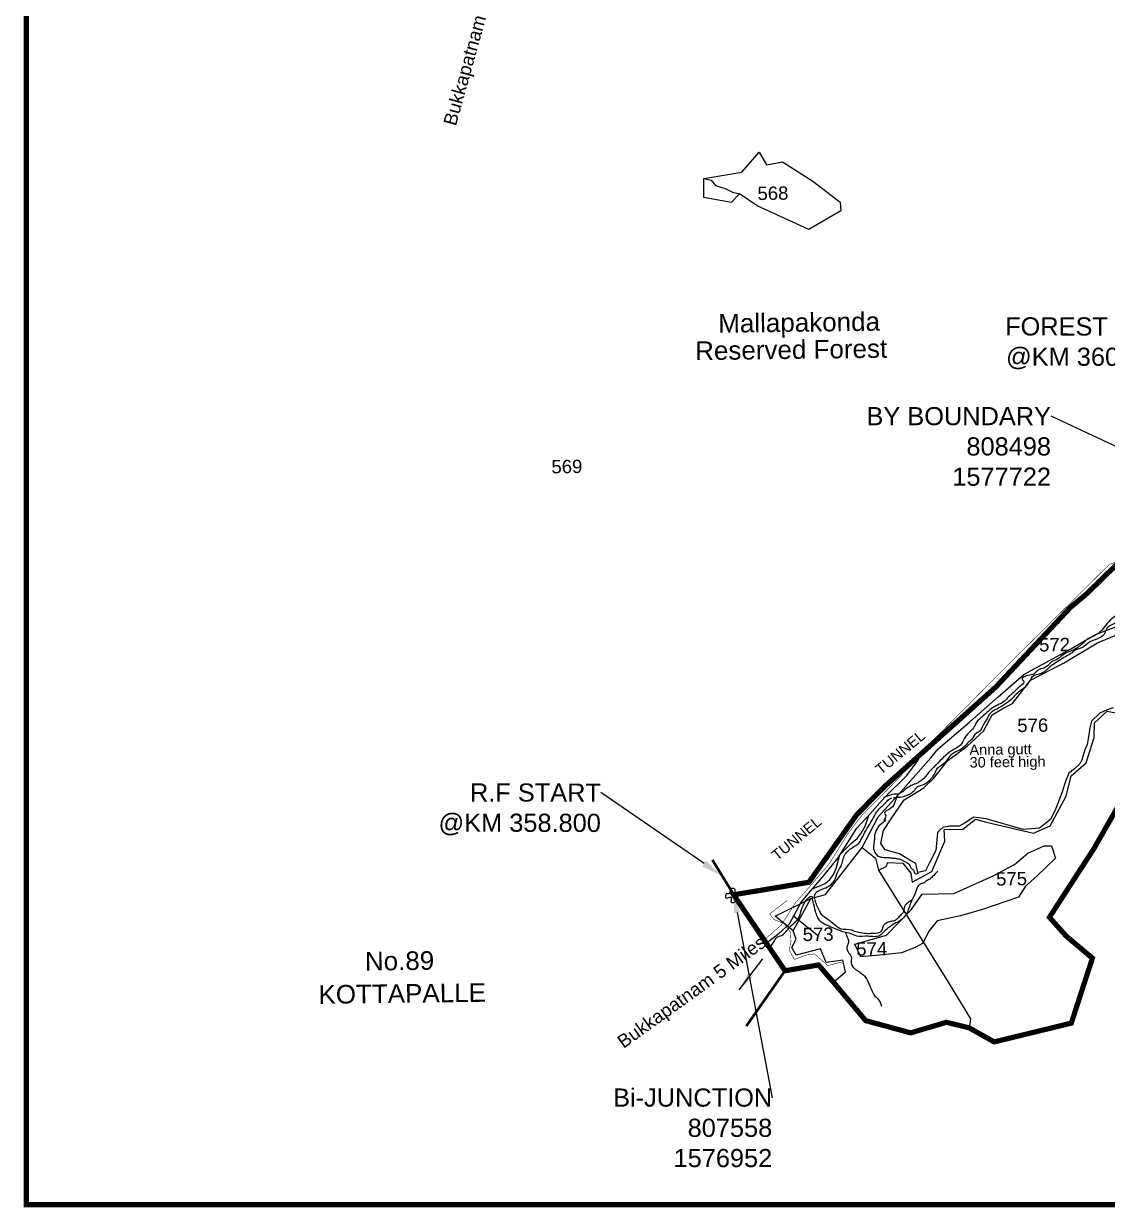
# Model space of a CAD drawing. Header units: feet. Extents: x 806214 to 813245, y 1575800 to 1585148.
# Drawn here: x 806214 to 808304, y 1576329 to 1578612 of the extents above; entities that cross this region are included whole.
import ezdxf
from ezdxf import colors
from ezdxf.entities.mleader import LeaderData, LeaderLine
from ezdxf.enums import TextEntityAlignment as Align
from ezdxf.math import Vec2, Vec3

# ---------------------------------------------------------------- set-up
doc = ezdxf.new("R2010")
doc.units = ezdxf.units.FT
doc.header["$LTSCALE"] = 15
doc.header["$MEASUREMENT"] = 0
doc.linetypes.add('HIDDEN2', pattern=[0.1875, 0.125, -0.0625])
for name, color, linetype in [('CRDS STONES', 7, 'Continuous'), ('HILL', 17, 'Continuous'), ('PLOT', 7, 'Continuous'), ('PLOT NO', 7, 'Continuous'), ('ROADS', 6, 'Continuous'), ('TANKS-STREAM', 4, 'Continuous'), ('TEXT', 1, 'Continuous'), ('VILLAGE STONES', 240, 'Continuous')]:
    doc.layers.add(name, color=color, linetype=linetype)
doc.layers.add('VILLAGE BOUNDRY', color=5, linetype='HIDDEN2', lineweight=100)
doc.styles.get("Standard").update_dxf_attribs({"font": 'arial.ttf'})
doc.dimstyles.get("Standard").update_dxf_attribs({"dimtxt": 0.18, "dimasz": 35, "dimexe": 0.18, "dimexo": 0.0625, "dimgap": 0.09, "dimtad": 0, "dimtih": 1, "dimtoh": 1, "dimdec": 4, "dimzin": 0, "dimdsep": 46, "dimtxsty": 'Standard', "dimcen": 0.09, "dimadec": 0, "dimazin": 0, "dimtfac": 1, "dimtdec": 4, "dimtofl": 0, "dimtmove": 0, "dimatfit": 3, "dimfxl": 1, "dimtolj": 1, "dimtzin": 0, "dimarcsym": 0})

msp = doc.modelspace()

# ---------------------------------------------------------------- linework, layer by layer
at = {"layer": 'HILL', "lineweight": -2}
for points in [[(807886.6, 1577078.4), (807912.2, 1577115.1), (807950, 1577138.4), (807968.8, 1577156.4), (807996.3, 1577191.3), (808033.8, 1577218.4), (808065.2, 1577247.4), (808081.7, 1577279.1), (808104.3, 1577292.7), (808120.8, 1577300.8), (808155.6, 1577345.9), (808219.6, 1577379), (808285.2, 1577418), (808334.4, 1577438.5)], [(808315.3, 1577292.7), (808303.4, 1577289), (808289.7, 1577282.4), (808273.6, 1577266.9), (808270.1, 1577254.2), (808267.6, 1577236.5), (808264.9, 1577221.7), (808260.2, 1577211.8), (808254.8, 1577192.6), (808250.7, 1577184.5), (808240.5, 1577175.3), (808229.4, 1577166.8), (808223.4, 1577150.6), (808216.3, 1577129), (808204.6, 1577098.7), (808194.4, 1577077.1), (808172.9, 1577060.5), (808141.8, 1577058.3), (808070.3, 1577078.5), (808046.4, 1577081.6), (808029.7, 1577070.8), (808018.3, 1577064.7), (807999.8, 1577064.4), (807986.3, 1577062.1), (807980.9, 1577057), (807976.1, 1577052.2), (807973.2, 1577017.8), (807961.2, 1576995), (807952.9, 1576978), (807938.5, 1576974.8), (807934.6, 1576992.2), (807923.1, 1576999), (807903.2, 1577010.8), (807875.1, 1577018.6), (807867.1, 1577030.9), (807872.2, 1577056.3), (807886.6, 1577078.4)], [(807817, 1576836.8), (807877.8, 1576854), (807925.3, 1576903.4), (807946.8, 1576933), (808007.8, 1576934.5), (808082.6, 1576967.7), (808124.5, 1576990.5), (808150.8, 1577012.3), (808182.3, 1577026.4), (808196, 1577026.5), (808203.7, 1577002.8), (808168.6, 1576968.8), (808146.2, 1576949), (808132.4, 1576927.3), (808065, 1576904.6), (808020.6, 1576891.5), (807975.8, 1576881.9), (807959.9, 1576862.3), (807947.3, 1576837.9), (807933.3, 1576830.3), (807906.8, 1576820.2), (807871.7, 1576816.3), (807828.4, 1576812.2), (807817, 1576836.8)]]:
    msp.add_lwpolyline(points, dxfattribs=at)
at = {"layer": 'PLOT', "linetype": 'Continuous', "lineweight": -2}
for points in [[(807525.6, 1578313.3), (807598.7, 1578325.5), (807632.4, 1578364.1), (807646.2, 1578339.6), (807677.5, 1578345.4), (807735.5, 1578308.3), (807788.8, 1578267.9), (807790.1, 1578250.8), (807727.9, 1578214.7), (807628.3, 1578260.7), (807594.1, 1578283.6), (807578.6, 1578267.4), (807525.7, 1578276.9), (807525.6, 1578313.3), (807539.5, 1578310.2), (807548.1, 1578300.1), (807567, 1578294.2), (807580.6, 1578286.8), (807594.1, 1578283.6)], [(807747.7, 1576851.8), (807698.8, 1576891.1)]]:
    msp.add_lwpolyline(points, dxfattribs=at)
at = {"layer": 'PLOT', "lineweight": -2}
for points in [[(807775.8, 1576763.3), (807799.1, 1576783.3), (807793.5, 1576805.8), (807761.7, 1576801.6), (807750.3, 1576827.6), (807703.6, 1576815.4), (807695.2, 1576830.5), (807703.5, 1576846.5), (807698.2, 1576862.7), (807663.3, 1576891.1), (807731.9, 1576924.9), (807760, 1576932.5), (807831.2, 1577023), (807861.8, 1577082.4), (807900.1, 1577124.8), (807963.5, 1577195.9), (807977.4, 1577213.4), (808038.5, 1577265.4), (808093.2, 1577313.8), (808142.6, 1577357.2), (808233.2, 1577406.7), (808280.8, 1577434.2), (808362.8, 1577465)], [(807862.4, 1576979.3), (807877, 1576986.8), (807880.3, 1576994.3), (807909.6, 1576993.2), (807925.1, 1576974.1), (807927.6, 1576956.5), (807965.6, 1576977), (807990.7, 1577035.5), (807989.4, 1577058.1), (808024.9, 1577058.4), (808049.8, 1577078), (808070.9, 1577072.1), (808161.6, 1577051.1), (808193.9, 1577065.1), (808224.2, 1577122.5), (808234.4, 1577161.5), (808263.2, 1577186.8), (808278.3, 1577235.4), (808278.8, 1577263.6), (808303.6, 1577286.1), (808319.3, 1577282.8)], [(807831.2, 1577023), (807857, 1577002.5), (807862.4, 1576979.3), (807911.3, 1576901.1), (807996.7, 1576763.5), (808040, 1576693.2), (808037.5, 1576675.4)], [(807698.2, 1576862.7), (807731.9, 1576924.9)]]:
    msp.add_lwpolyline(points, dxfattribs=at)
at = {"layer": 'PLOT NO', "color": 5, "linetype": 'Continuous', "lineweight": -2, "const_width": 10.2}
msp.add_lwpolyline([(813239.9, 1576334.5), (806218.8, 1576334.5), (806218.8, 1585142.5), (813239.9, 1585142.5)], close=True, dxfattribs=at)
at = {"layer": 'ROADS', "linetype": 'HIDDEN2', "lineweight": -2, "ltscale": 10, "const_width": 1}
for points in [[(808352.7, 1577584.9), (808307.9, 1577569.3), (808254.1, 1577516), (808187.6, 1577450.2), (808110.8, 1577374.3), (807985.1, 1577247.3), (807877.3, 1577144.2), (807805.1, 1577064.3), (807727.6, 1576953.6)], [(807643, 1576846.1), (807655.9, 1576857.2), (807674.8, 1576873.5), (807702.5, 1576916.9), (807723.8, 1576941), (807767.3, 1576991.8), (807804.5, 1577051.4), (807829.8, 1577084.6), (807871.6, 1577126.8), (807906.8, 1577162.3), (807917.2, 1577182.4)], [(807686.6, 1576921.4), (807652.6, 1576895.3), (807661, 1576884.4), (807680.9, 1576876.3), (807692.5, 1576859.9), (807693.7, 1576841.6), (807690.1, 1576826), (807700.4, 1576807.5), (807723.6, 1576816), (807739.2, 1576818.3), (807764.5, 1576795.6), (807781.7, 1576799.8), (807787.5, 1576802.3), (807795.4, 1576799.1), (807795.5, 1576790.9)]]:
    msp.add_lwpolyline(points, dxfattribs=at)
at = {"layer": 'TANKS-STREAM', "lineweight": -2}
for points in [[(807648.5, 1576840.8), (807671.1, 1576857.9), (807690.7, 1576876.1), (807713.3, 1576917.8), (807757.2, 1576969), (807784.4, 1577003.6), (807820.4, 1577060.7), (807845.8, 1577087.3), (807874.7, 1577120.4), (807917.1, 1577162), (807939.3, 1577191.5), (807947.6, 1577211.4)], [(807735.2, 1576943.4), (807759.8, 1576954), (807768.9, 1576961.3), (807775.8, 1576971.2), (807781, 1576982.6), (807787.7, 1577009), (807801, 1577022.1), (807811, 1577032.4), (807821.4, 1577040.8), (807829.2, 1577050.7), (807836.6, 1577064.6), (807844, 1577085.4)]]:
    msp.add_lwpolyline(points, dxfattribs=at)
for points in [[(809305.4, 1578485.4), (809318.9, 1578482.8), (809324.1, 1578479.1), (809341.6, 1578474), (809346.3, 1578469.1), (809365.6, 1578454.4), (809368.6, 1578446.8), (809380.8, 1578441.1), (809399.5, 1578437), (809405.6, 1578428), (809413, 1578418.5), (809413.3, 1578407.6), (809410.3, 1578389.9), (809408.6, 1578373.1), (809404.8, 1578365.1), (809398, 1578348), (809393.9, 1578337.8), (809387.8, 1578327.9), (809375.2, 1578321.4), (809369.2, 1578316.3), (809353.3, 1578309.5), (809347.2, 1578300.6), (809336.9, 1578299.4), (809327.6, 1578294.4), (809320.7, 1578289.9), (809315, 1578287.6), (809303.2, 1578281), (809298.7, 1578273.8), (809296.7, 1578271.3), (809291.9, 1578262.8), (809292.1, 1578256.7), (809286.7, 1578233.4), (809283.3, 1578206), (809283.1, 1578191), (809285.3, 1578180.5), (809287.2, 1578169.1), (809280.9, 1578152.5), (809271.5, 1578150.3), (809262.8, 1578144.7), (809257, 1578138), (809250.3, 1578134.1), (809246.7, 1578131.1), (809239.8, 1578125.5), (809233.2, 1578120.9), (809228.1, 1578118.7), (809223.3, 1578114.1), (809218.8, 1578108.2), (809213.6, 1578094), (809210.9, 1578086.6), (809205.6, 1578069.3), (809201.4, 1578061.1), (809197.1, 1578057.5), (809186, 1578051.5), (809171.1, 1578044.1), (809145, 1578029.4), (809130, 1578020.4), (809123.3, 1578015), (809114.6, 1578010.2), (809104.2, 1578010), (809091.7, 1578014.2), (809066.8, 1578028.5), (809046.5, 1578021.8), (809032.7, 1578012.5), (809023, 1578001.4), (809021.8, 1577995.4), (809018.6, 1577990.8), (809013.6, 1577985.8), (809005.7, 1577980.6), (808999.7, 1577977.1), (808994.2, 1577973.3), (808987.1, 1577969.8), (808967.8, 1577961.1), (808962.6, 1577954.2), (808954.9, 1577949.9), (808944.7, 1577947.2), (808936.6, 1577945.5), (808925.3, 1577940.3), (808909.1, 1577929.3), (808902.2, 1577926.6), (808894.4, 1577926.3), (808881.8, 1577924.9), (808876.3, 1577925.1), (808858.3, 1577924.5), (808829.3, 1577926.6), (808814.1, 1577922.2), (808799.2, 1577913.5), (808794, 1577910.4), (808789.8, 1577907.5), (808785.1, 1577904.4), (808777.5, 1577896.6), (808776.4, 1577894.9), (808772.2, 1577891.2), (808753.4, 1577879.9), (808733.9, 1577877.2), (808719.6, 1577875.1), (808711.9, 1577865.8), (808708.4, 1577861.9), (808699.7, 1577852.4), (808694.4, 1577847.2), (808680.3, 1577832.6), (808678.1, 1577830.9), (808676.7, 1577828.9), (808669.3, 1577820.3), (808663.3, 1577811.5), (808662.8, 1577805.6), (808661, 1577796.9), (808648.5, 1577788.6), (808631.6, 1577790.1), (808623.1, 1577789.2), (808614.2, 1577788), (808606.5, 1577784.8), (808602.3, 1577781.8), (808591.1, 1577774.8), (808589.8, 1577765.6), (808583.4, 1577750.9), (808578, 1577742.4), (808574.3, 1577736.3), (808570.6, 1577730), (808567.5, 1577722.6), (808557.9, 1577716.6), (808548.3, 1577710.8), (808544.6, 1577705.4), (808538.7, 1577700.9), (808539.8, 1577688), (808542.1, 1577677.5), (808543.3, 1577667.1), (808542.5, 1577659.9), (808545.2, 1577641.3), (808539.8, 1577632.4), (808530, 1577625.2), (808518.6, 1577619.6), (808509.1, 1577615.7), (808497.5, 1577607.2), (808492.5, 1577596.5), (808475.5, 1577588.5), (808462.4, 1577583.2), (808454.8, 1577579.4), (808447.5, 1577575.1), (808440.2, 1577568.2), (808437.8, 1577562.7), (808430.7, 1577556.5), (808423.2, 1577552.1), (808416.8, 1577547.8), (808420.7, 1577550.3), (808414.8, 1577540.9), (808409.9, 1577534.8), (808406, 1577528.9), (808401, 1577523.5), (808393.7, 1577519.1), (808380.3, 1577508.3), (808372.4, 1577506.4), (808367.7, 1577499.2), (808364.6, 1577495.6), (808360.4, 1577491.3), (808350.9, 1577484.8), (808336.2, 1577479.3), (808328.1, 1577473.9), (808315.5, 1577466.9), (808293.2, 1577442.6), (808276.2, 1577430), (808264.9, 1577424.4), (808257.1, 1577417.6), (808240.3, 1577405.2), (808217, 1577393.7), (808206.7, 1577385.9), (808196, 1577381.2), (808186.1, 1577371.4), (808171.4, 1577365.9), (808162.7, 1577358.4), (808150.1, 1577354.7), (808139.5, 1577347.9), (808143, 1577343.8), (808135.3, 1577334), (808122.8, 1577322.1), (808113.4, 1577313.7), (808105.6, 1577305.7), (808091.9, 1577297.7), (808085.5, 1577294.5), (808063.1, 1577275.8), (808051.8, 1577264.9), (808045.5, 1577253.9), (808030.9, 1577238), (808022.3, 1577222.9), (808003.4, 1577209.6), (807974.1, 1577183.3), (807967.3, 1577176.5), (807961.9, 1577171.2), (807956.5, 1577164), (807942.4, 1577150.5), (807937.2, 1577147.6), (807925.6, 1577142.7), (807917.3, 1577137.6), (807910.4, 1577132), (807900.7, 1577126.4), (807896, 1577126.1), (807871.9, 1577119.3)], [(808989.4, 1577964.2), (808981.3, 1577959.3), (808975.7, 1577955.5), (808972.2, 1577954.4), (808963.3, 1577948.9), (808956.9, 1577944.2), (808948.6, 1577940.3), (808939.9, 1577937.5), (808928.1, 1577933.8), (808916.8, 1577923.8), (808903.1, 1577920.1), (808886.3, 1577919.1), (808871.4, 1577916.5), (808841.9, 1577916), (808830.6, 1577917.9), (808823.4, 1577914.9), (808806.4, 1577906.2), (808774.1, 1577885.9), (808769.3, 1577881.7), (808759.2, 1577876.1), (808724.9, 1577864.9), (808719.3, 1577863.3), (808702.4, 1577845.6), (808691.2, 1577837.3), (808678.5, 1577823.8), (808672.7, 1577817.5), (808669.9, 1577812.5), (808669.4, 1577799.7), (808667.6, 1577795.6), (808658.1, 1577787.3), (808644.7, 1577784.2), (808639.5, 1577784.1), (808626.4, 1577782.9), (808620.6, 1577780.9), (808612.1, 1577779.8), (808605.3, 1577775.1), (808601.4, 1577769.7), (808598.3, 1577760.7), (808590.4, 1577749.7), (808581.6, 1577736.6), (808569, 1577725.6), (808556.3, 1577708), (808550.1, 1577698.6), (808551.2, 1577687.3), (808554.3, 1577657.5), (808554.4, 1577648.8), (808555.1, 1577639.8), (808549.6, 1577628.8), (808537.8, 1577616.7), (808526.5, 1577613.9), (808518.2, 1577611.4), (808510.6, 1577606.3), (808499.5, 1577590.5), (808484.3, 1577580.4), (808460, 1577573.4), (808452.1, 1577567.3), (808439.5, 1577553.3), (808428.7, 1577544.2), (808418.7, 1577539.5), (808412.2, 1577529.5), (808410.6, 1577525.2), (808405.9, 1577519), (808391, 1577508.3), (808379.9, 1577501.6), (808373, 1577496.4), (808364.7, 1577487.1), (808358.6, 1577481.9), (808344.5, 1577473.7), (808322.9, 1577457.7), (808302.1, 1577444.4), (808299.8, 1577438.6), (808292.8, 1577429.7), (808276.2, 1577422.4), (808270, 1577419.6), (808255.4, 1577408.5), (808243.1, 1577404.3), (808235.8, 1577398.9), (808225.9, 1577392.8), (808203, 1577378.6), (808190.1, 1577369.3), (808182.4, 1577362.2), (808170, 1577357), (808157.9, 1577350.8), (808155.1, 1577345.2), (808151.3, 1577340.3), (808145.2, 1577332.4), (808134.8, 1577324.6), (808118.2, 1577308.7), (808087.6, 1577288.5), (808076, 1577279.8), (808071.8, 1577271.4), (808066.4, 1577262.7), (808061.1, 1577252.4), (808058.7, 1577248.4), (808051.3, 1577243.9), (808041.9, 1577231.6), (808034.8, 1577225.2), (808028.1, 1577217.8), (808002.3, 1577201.4), (807994.3, 1577191.9), (807984.8, 1577182.1), (807975.2, 1577175), (807970.9, 1577166.9), (807942.9, 1577142.1), (807938.7, 1577140.8), (807933.4, 1577135.5), (807925.9, 1577128.2), (807920.9, 1577125.1), (807910.6, 1577121.3), (807897.5, 1577119.4), (807891.7, 1577119.3)], [(807927.4, 1576922.5), (807919.9, 1576917), (807914.2, 1576912), (807910.4, 1576899.7), (807904, 1576891.5), (807897.9, 1576885.4), (807893.5, 1576882), (807885, 1576880.4), (807879.6, 1576878.4), (807870.8, 1576870.5), (807867.8, 1576861.9), (807851.8, 1576857.4), (807841.8, 1576857.1), (807827.2, 1576858.5), (807816.3, 1576861.6), (807810.8, 1576863.8), (807790, 1576865.9), (807776.8, 1576874.7), (807765.3, 1576884), (807753.1, 1576893.5), (807748.7, 1576901.1), (807740, 1576921.8), (807739.7, 1576931.3), (807741.9, 1576935.6), (807761.2, 1576945.8), (807778.9, 1576962.3), (807784.6, 1576977.5), (807790.2, 1576987.6), (807797.8, 1577009.5), (807805.2, 1577018.3), (807814.1, 1577024.3), (807823, 1577029.8), (807829.9, 1577040.4), (807847.7, 1577072.2), (807856.9, 1577088), (807865.5, 1577099.7), (807874.3, 1577107.7), (807883, 1577116.3), (807888.4, 1577119.2)], [(807901, 1577126.5), (807897.2, 1577119.4), (807894.9, 1577112.4), (807885.7, 1577098.4), (807874.2, 1577089.2), (807876.6, 1577084.7), (807873.1, 1577075), (807876, 1577076.5), (807871.4, 1577071.3), (807862.3, 1577063.5), (807860.7, 1577060.7), (807854.9, 1577047), (807854.5, 1577038.7), (807853.2, 1577030.2), (807855.7, 1577013.6), (807862.1, 1577006.8), (807869.5, 1577004.4), (807880.5, 1577004), (807889.6, 1577003), (807896.1, 1577002.2), (807904.1, 1577000.6), (807910, 1576997.8), (807915.7, 1576995.1), (807921.5, 1576990.6), (807926.4, 1576982.5), (807930.7, 1576978.3), (807934.2, 1576972.4), (807938.8, 1576973.4), (807938.1, 1576972.5)], [(807977.2, 1576977.8), (807969.1, 1576969.5), (807968.4, 1576968.8), (807961.6, 1576962.5), (807954.3, 1576958.4), (807949.9, 1576955), (807943.9, 1576953.1), (807937.9, 1576947.5), (807932.5, 1576933.6), (807924.1, 1576915.3), (807920, 1576903.3), (807906.2, 1576883.6), (807892.7, 1576875.9), (807885.4, 1576871.1), (807880.1, 1576867.3), (807870.6, 1576858.5), (807865.3, 1576853.7), (807842.2, 1576852.1), (807820.5, 1576852.5), (807808, 1576857.2), (807797.2, 1576859.8), (807770.9, 1576869.9), (807761.7, 1576873.6), (807749.1, 1576882.1), (807744.6, 1576889.8), (807741.1, 1576899.6), (807736.4, 1576918.2), (807734.8, 1576923.1)], [(807653.8, 1576831.4), (807661.9, 1576843.6), (807665.5, 1576849.4), (807675.5, 1576853.8), (807685.7, 1576863.3), (807695.6, 1576873.8), (807707, 1576885.3), (807713.8, 1576903.8), (807722.6, 1576920.3), (807733.7, 1576929.1), (807734.8, 1576923.1)], [(807798.8, 1576859.4), (807801.3, 1576852.2), (807804.3, 1576843.8), (807803.5, 1576836.2), (807801.5, 1576830.3), (807803.7, 1576821.8), (807809.6, 1576813.4), (807810.4, 1576797.3), (807816.6, 1576789.6), (807823.8, 1576784.8), (807830.5, 1576779.8), (807836.7, 1576773.9), (807841.6, 1576765.3), (807848.2, 1576751), (807855.5, 1576736.9), (807862.8, 1576729.8), (807868.1, 1576717.2)]]:
    msp.add_spline(points, degree=3, dxfattribs=at)
at = {"layer": 'VILLAGE BOUNDRY', "lineweight": -2, "ltscale": 10, "const_width": 10}
msp.add_lwpolyline([(808329.2, 1577110.9), (808278.5, 1577022), (808192.2, 1576888.7), (808224.4, 1576852.6), (808275.1, 1576809.9), (808234.4, 1576684.6), (808085.6, 1576648.4), (808037.5, 1576675.4), (807993.5, 1576686.3), (807924.7, 1576665.8), (807837.8, 1576689.4), (807775.8, 1576763.3), (807746.7, 1576796.8), (807682.2, 1576785.6), (807583, 1576932.1), (807728.2, 1576956.2), (807820.6, 1577086.5), (807873.1, 1577139.9), (808089, 1577333), (808233.1, 1577486.7), (808264.1, 1577512.6), (808347.3, 1577593.8)], dxfattribs=at)
at = {"layer": 'VILLAGE BOUNDRY', "lineweight": -2, "ltscale": 25, "const_width": 5.02}
for points in [[(807587.4, 1576925.6), (807542, 1576999.4)], [(807682.2, 1576785.6), (807607.5, 1576678.9)]]:
    msp.add_lwpolyline(points, dxfattribs=at)
at = {"layer": 'VILLAGE STONES', "lineweight": -2}
msp.add_spline([(807568.4, 1576925), (807570, 1576934.5), (807574.5, 1576934.4), (807578.2, 1576943.9), (807584.9, 1576943.5), (807585.3, 1576935.5), (807592.8, 1576936.6), (807596.6, 1576932.6), (807588.4, 1576928.6), (807586.4, 1576919.6), (807578.9, 1576917.2), (807578.1, 1576926.6), (807568.4, 1576925), (807568.6, 1576925.1)], degree=3, dxfattribs=at)

# ---------------------------------------------------------------- texts
at = {"layer": 'PLOT NO', "linetype": 'Continuous', "lineweight": -2}
for rotation, p in [(74.4793, (807047.3, 1578413.3)), (35.7831, (807370.6, 1576634.7))]:
    msp.add_text('Bukkapatnam 5 Miles', height=25.62, rotation=rotation, dxfattribs=at).set_placement(p)
at = {"layer": 'PLOT NO', "lineweight": -2}
for s, p in [('568', (807658.8, 1578285)), ('569', (807261.4, 1577757.9)), ('572', (808202, 1577414.4)), ('576', (808160, 1577259)), ('575', (808119.1, 1576963)), ('573', (807746.1, 1576856)), ('574', (807849.4, 1576827.8))]:
    msp.add_text(s, height=25.62, rotation=0.7338, dxfattribs=at).set_placement(p, align=Align.MIDDLE_CENTER)
at = {"layer": 'TEXT', "lineweight": -2}
for s, height, p in [('Mallapakonda', 35.868, (807553.6, 1578015.9)), ('Reserved Forest', 35.868, (807509.1, 1577963.1)), ('No.89 ', 35.87, (806872, 1576785.9)), ('KOTTAPALLE', 35.87, (806782.5, 1576721.7))]:
    msp.add_text(s, height=height, rotation=0.7338, dxfattribs=at).set_placement(p)
at = {"layer": 'TEXT', "color": 7, "lineweight": -2}
for s, height, p in [('Anna gutt ', 20.07, (808038, 1577201.6)), ('30 feet high', 20.074, (808038.3, 1577177.4))]:
    msp.add_text(s, height=height, rotation=0.7338, dxfattribs=at).set_placement(p)
at = {"layer": 'VILLAGE STONES', "color": 114, "true_color": 0x139b48}
for p in [(807867.1, 1577162.9), (807667, 1576997)]:
    msp.add_text('TUNNEL', height=20.34, rotation=39.6731, dxfattribs=at).set_placement(p)

# ---------------------------------------------------------------- leaders
at = {"layer": 'CRDS STONES', "color": 1}
ml = msp.add_multileader_mtext('Standard', dxfattribs=at)
ml.set_content('BY BOUNDARY \\P808498\\P1577722', color=1)
ml.set_leader_properties()
ml.build(insert=Vec2(0, 0))
ml.multileader.update_dxf_attribs({"dogleg_length": 0.36, "arrow_head_size": 35})
ctx = ml.context
ctx.base_point, ctx.char_height, ctx.arrow_head_size, ctx.landing_gap_size, ctx.plane_origin = Vec3(807843.1, 1577854.8), 35, 35, 0.09, Vec3(806369.1, 1577834.2)
ctx.text_align_type = 2
notes = []
notes.append((ctx, [(1, (1, 1, 0), (808195.3, 1577854.8), (-1, 0), 1.396927018504357e-11, [(0, [(808503.8, 1577711.1)], 0, [])])]))
ctx.mtext.insert, ctx.mtext.alignment, ctx.mtext.flow_direction = Vec3(808195.2, 1577872.6), 3, 5
ml = msp.add_multileader_mtext('Standard', dxfattribs=at)
ml.set_content('Bi-JUNCTION \\P807558\\P1576952', color=1)
ml.set_leader_properties()
ml.build(insert=Vec2(0, 0))
ml.multileader.update_dxf_attribs({"dogleg_length": 0.36, "arrow_head_size": 35})
ctx = ml.context
ctx.base_point, ctx.char_height, ctx.arrow_head_size, ctx.landing_gap_size, ctx.plane_origin = Vec3(807358.1, 1576540.8), 35, 35, 0.09, Vec3(806624.6, 1576983)
ctx.text_align_type = 2
notes.append((ctx, [(1, (1, 1, 0), (807657.6, 1576540.8), (-1, 0), 1.396927018504357e-11, [(0, [(807583, 1576932.1)], 0, [])])]))
ctx.mtext.insert, ctx.mtext.alignment, ctx.mtext.flow_direction = Vec3(807657.5, 1576558.6), 3, 5
at = {"layer": 'VILLAGE BOUNDRY', "linetype": 'Continuous', "lineweight": -2}
msp.add_leader([(807594, 1576748.7), (807639.5, 1576808.7)], dimstyle='Standard', override={"dimgap": 0.09, "dimtad": 0}, dxfattribs=at)
at = {"layer": 'VILLAGE STONES', "color": 1}
ml = msp.add_multileader_mtext('Standard', dxfattribs=at)
ml.set_content('FOREST END\\P@KM 360.000', color=1)
ml.set_leader_properties()
ml.build(insert=Vec2(0, 0))
ml.multileader.update_dxf_attribs({"dogleg_length": 0.36, "arrow_head_size": 41})
ctx = ml.context
ctx.base_point, ctx.char_height, ctx.arrow_head_size, ctx.landing_gap_size, ctx.plane_origin, ctx.plane_x_axis, ctx.plane_y_axis = Vec3(808113.2, 1578023.1), 35, 41, 0.0934, Vec3(809315.2, 1577438.2), Vec3(0.999999, -0.001493), Vec3(0.001493, 0.999999)
ctx.text_align_type = 2
notes.append((ctx, [(1, (1, 1, 0), (808421.9, 1578022.7), (-0.999999, 0.001493), 8.024893318109353e-12, [(0, [(808519.5, 1577773.4)], 0, [])])]))
ctx.mtext.insert, ctx.mtext.text_direction, ctx.mtext.rotation, ctx.mtext.alignment, ctx.mtext.flow_direction = Vec3(808421.8, 1578045.3), Vec3(0.999999, -0.001493), 6.281692, 3, 5
ml = msp.add_multileader_mtext('Standard', dxfattribs=at)
ml.set_content('R.F START\\P@KM 358.800\\P ', color=1)
ml.set_leader_properties()
ml.build(insert=Vec2(0, 0))
ml.multileader.update_dxf_attribs({"dogleg_length": 0.36, "arrow_head_size": 41})
ctx = ml.context
ctx.base_point, ctx.char_height, ctx.arrow_head_size, ctx.landing_gap_size, ctx.plane_origin, ctx.plane_x_axis, ctx.plane_y_axis = Vec3(807018.6, 1577129.6), 35, 41, 0.0934, Vec3(808257.1, 1576335.3), Vec3(0.999999, -0.001493), Vec3(0.001493, 0.999999)
ctx.text_align_type = 2
notes.append((ctx, [(1, (1, 1, 0), (807327.1, 1577129.1), (-0.999999, 0.001493), 8.024893318109353e-12, [(0, [(807560, 1576968.9)], 0, [])])]))
ctx.mtext.insert, ctx.mtext.text_direction, ctx.mtext.rotation, ctx.mtext.alignment, ctx.mtext.flow_direction = Vec3(807327.1, 1577146.6), Vec3(0.999999, -0.001493), 6.281692, 3, 5
for ctx, leaders in notes:
    for number, flags, end, landing, length, lines in leaders:
        leader = LeaderData()
        leader.index, (leader.has_last_leader_line, leader.has_dogleg_vector, leader.attachment_direction) = number, flags
        leader.last_leader_point, leader.dogleg_vector, leader.dogleg_length = Vec3(end), Vec3(landing), length
        for number, points, colour, breaks in lines:
            line = LeaderLine()
            line.index, line.vertices, line.color, line.breaks = number, Vec3.list(points), colors.encode_raw_color(colour), breaks
            leader.lines.append(line)
        ctx.leaders.append(leader)

doc.saveas('drawing.dxf')
